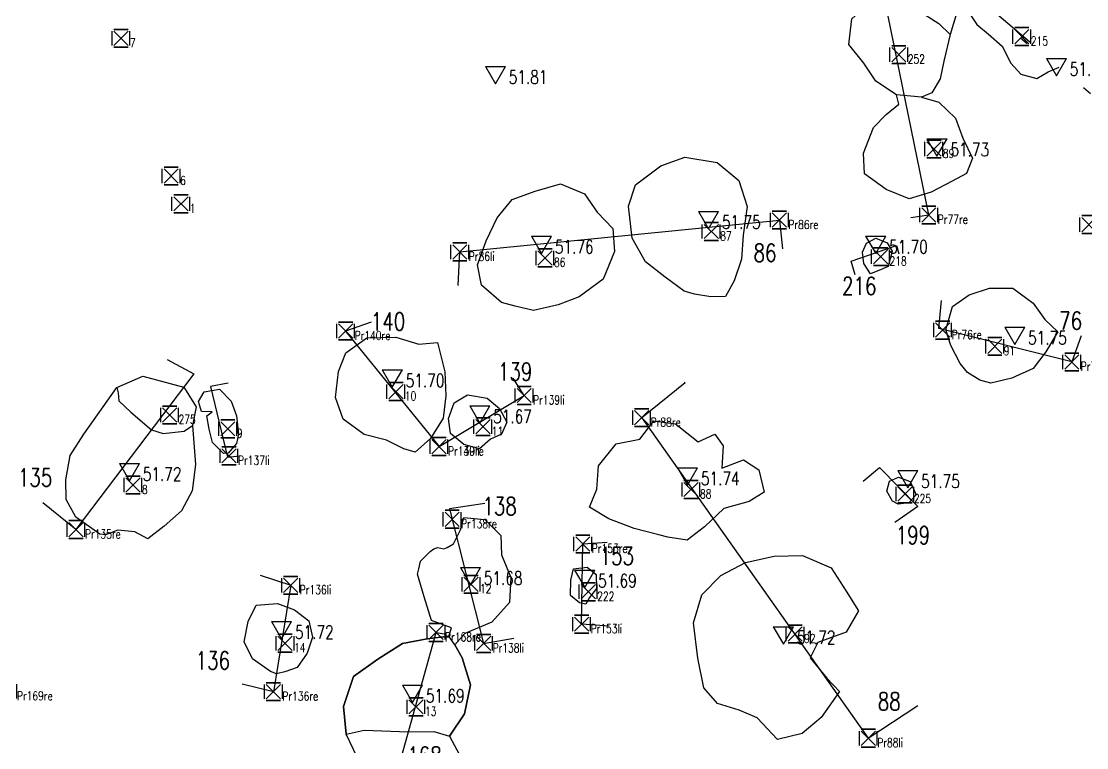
# Model space of a CAD drawing. Header units: metres. Extents: x 4462689 to 4462813, y 5793999 to 5794154.
# Drawn here: x 4462757.37 to 4462769.31, y 5794134.73 to 5794142.87 of the extents above; entities that cross this region are included whole.
import ezdxf

# ---------------------------------------------------------------- set-up
doc = ezdxf.new("R2010")
doc.units = ezdxf.units.M
doc.linetypes.add('STRICHPUNKT', pattern=[25.399999999999995, 12.7, -6.349999999999999, 0, -6.349999999999999])
doc.linetypes.add('STRICHPUNKTX2', pattern=[50.8, 25.4, -12.7, 0, -12.7])
for name, color, linetype in [('Befunde', 7, 'Continuous'), ('Flächengrenzen', 1, 'Continuous'), ('Grabungsgrenze', 102, 'STRICHPUNKTX2'), ('HÖHEN', 7, 'Continuous'), ('Koordinaten Befundmitte', 4, 'Continuous'), ('Profile', 5, 'Continuous'), ('Profile Passpunkte', 5, 'Continuous')]:
    doc.layers.add(name, color=color, linetype=linetype)
doc.layers.get('0').off()
doc.styles.add('ROMANS', font='ROMANS.shx', dxfattribs={"width": 0.75})

# ---------------------------------------------------------------- blocks, each defined once
blk = doc.blocks.new('HP_FERTIG_OBERKANTE')
for p, q in [((-0.075, 0.1299038105676658), (0.075, 0.1299038105676658)), ((-0.075, 0.1299038105676658), (0, 0)), ((0, 0), (0.075, 0.1299038105676658))]:
    blk.add_line(p, q)
at = {"style": 'ROMANS', "width": 0.75}
blk.add_attdef('HÖHE', (0.1, 0), '', height=0.1, dxfattribs=at)
blk = doc.blocks.new('CONTROL')
for p, q in [((-0.1, 0.1, 0.1), (-0.1, 0.1, -0.1)), ((-0.1, -0.08, -0.1), (-0.1, 0.08, -0.1)), ((-0.1, -0.08, 0.1), (-0.1, 0.08, 0.1)), ((0.08, 0.1, 0.1), (-0.08, 0.1, 0.1)), ((-0.08, 0.1, -0.1), (0.08, 0.1, -0.1)), ((0.08, -0.08, 0.08), (-0.08, 0.08, -0.08)), ((-0.08, -0.08, -0.08), (0.08, 0.08, 0.08)), ((-0.08, 0.08, 0.08), (0.08, -0.08, -0.08)), ((0.08, 0.08, -0.08), (-0.08, -0.08, 0.08)), ((0.1, 0.1, -0.1), (0.1, 0.1, 0.1)), ((0.1, -0.08, -0.1), (0.1, 0.08, -0.1)), ((0.1, -0.08, 0.1), (0.1, 0.08, 0.1)), ((-0.1, -0.1, 0.1), (-0.1, -0.1, -0.1)), ((0.08, -0.1, 0.1), (-0.08, -0.1, 0.1)), ((-0.08, -0.1, -0.1), (0.08, -0.1, -0.1)), ((0.1, -0.1, -0.1), (0.1, -0.1, 0.1))]:
    blk.add_line(p, q)
at = {"style": 'ROMANS', "width": 0.75}
blk.add_attdef('NUMMER', (0.1, -0.1), '', height=0.1, dxfattribs=at)

msp = doc.modelspace()

# ---------------------------------------------------------------- linework, layer by layer
at = {"layer": 'Befunde'}
for points, elevation in [([(4462766.672973014, 5794142.900765286), (4462766.782781382, 5794142.999221183), (4462767.025709577, 5794142.999221183), (4462767.192288745, 5794142.999221183), (4462767.414393822, 5794142.999221183), (4462767.650381459, 5794142.846829723), (4462767.776973014, 5794142.724765285)], 51.61404729101562), ([(4462767.453973014, 5794142.023765288), (4462767.173973014, 5794142.047765286)], 51.57904729101562), ([(4462758.43747064, 5794138.765902281), (4462758.454362377, 5794138.706376412), (4462758.460335733, 5794138.616959081), (4462758.596472597, 5794138.489641212), (4462758.825232277, 5794138.2899217), (4462758.957521193, 5794138.251674032), (4462759.192234904, 5794138.275677798), (4462759.287479378, 5794138.340804037)], 51.72509392419196)]:
    msp.add_lwpolyline(points, dxfattribs=dict(at, elevation=elevation))
at = {"layer": 'Befunde', "elevation": -0.0079527089843765}
msp.add_lwpolyline([(4462762.165973014, 5794134.857765287), (4462762.333973014, 5794135.106765286), (4462762.402973013, 5794135.431765286), (4462762.305973014, 5794135.736765286), (4462762.226973014, 5794135.881765287), (4462762.158973013, 5794135.978765288), (4462761.915973014, 5794135.949765286), (4462761.640973014, 5794135.894765286), (4462761.360973014, 5794135.719765286), (4462761.090973014, 5794135.525765285), (4462760.977973013, 5794135.187765286), (4462761.006973014, 5794134.880765287), (4462761.210683584, 5794134.925312077), (4462761.70580944, 5794134.905164977), (4462761.989463351, 5794134.907773698)], close=True, dxfattribs=at)
at = {"layer": 'Befunde'}
for points in [[(4462767.924242034, 5794143.274296625, 51.61920371158014), (4462767.969973014, 5794142.992765286, 51.58204729101562), (4462768.074973014, 5794142.837765287, 51.58304729101562), (4462768.205973014, 5794142.726765286, 51.58404729101562), (4462768.357973014, 5794142.594765286, 51.60204729101562), (4462768.456973013, 5794142.403765286, 51.60004729101562), (4462768.567973014, 5794142.281765287, 51.60004729101562), (4462768.746973013, 5794142.230765286, 51.59904729101562), (4462768.873973013, 5794142.304765285, 51.60304729101563), (4462768.998875533, 5794142.358986534, 51.61660260300578)], [(4462767.851973014, 5794142.971765286, 51.58804729101563), (4462767.776973014, 5794142.724765285, 51.56804729101562), (4462767.706973013, 5794142.424765286, 51.57304729101563), (4462767.663973013, 5794142.227765286, 51.58404729101562), (4462767.571973014, 5794142.069765285, 51.57804729101563), (4462767.453973014, 5794142.023765288, 51.57904729101562), (4462767.647973014, 5794141.967765287, 51.57804729101563), (4462767.836973013, 5794141.785765287, 51.58904729101562), (4462767.916973013, 5794141.563765288, 51.59104729101562), (4462768.025973014, 5794141.336765286, 51.58304729101562), (4462767.959973014, 5794141.165765287, 51.58504729101562), (4462767.799973014, 5794141.079765286, 51.60004729101562), (4462767.562973014, 5794140.955765286, 51.59904729101562), (4462767.315973015, 5794140.883765287, 51.60104729101561), (4462767.060973014, 5794140.985765286, 51.60704729101563), (4462766.814973014, 5794141.162765287, 51.60604729101562), (4462766.806973013, 5794141.395765286, 51.60404729101562), (4462766.916973014, 5794141.682765286, 51.59904729101562), (4462767.059973014, 5794141.826765287, 51.58604729101561), (4462767.201973013, 5794141.944765285, 51.57704729101562), (4462767.173973014, 5794142.047765286, 51.57504729101562), (4462766.944973014, 5794142.199765286, 51.60504729101562), (4462766.808973014, 5794142.402765287, 51.60304729101563), (4462766.641973014, 5794142.613765287, 51.60504729101562), (4462766.672973014, 5794142.900765286, 51.61404729101562)], [(4462761.130973014, 5794134.621765286, 51.69604729101561), (4462761.006973014, 5794134.880765287, 51.69204729101562), (4462760.977973013, 5794135.187765286, 51.71904729101562), (4462761.090973014, 5794135.525765285, 51.70904729101562), (4462761.360973014, 5794135.719765286, 51.67704729101562), (4462761.640973014, 5794135.894765286, 51.67304729101562), (4462761.915973014, 5794135.949765286, 51.68704729101563), (4462762.158973013, 5794135.978765288, 51.69704729101562), (4462762.187973014, 5794136.069765285, 51.69504729101563), (4462761.963973013, 5794136.153765286, 51.67804729101563), (4462761.881973015, 5794136.420765286, 51.69104729101562), (4462761.805973014, 5794136.671765286, 51.67604729101562), (4462761.822973014, 5794136.734765286, 51.67604729101562), (4462761.840909418, 5794136.81807746, 51.68904729101562), (4462761.874566976, 5794136.851675585, 51.68704729101563), (4462761.9063386, 5794136.887601375, 51.68004729101562), (4462761.947433362, 5794136.926595123, 51.67804729101563), (4462761.990648622, 5794136.956040055, 51.68004729101562), (4462762.035152079, 5794136.970768207, 51.69804729101563), (4462762.10389668, 5794136.95870353, 51.68704729101563), (4462762.140288479, 5794136.973512178, 51.69704729101562), (4462762.210973014, 5794137.014765286, 51.69604729101561), (4462762.288973014, 5794137.171765286, 51.69404729101562), (4462762.327973014, 5794137.309765286, 51.69204729101562), (4462762.561973014, 5794137.285765287, 51.69204729101562), (4462762.739973014, 5794137.105765286, 51.67104729101562), (4462762.749973014, 5794136.888765287, 51.69004729101562), (4462762.852973014, 5794136.634765286, 51.69304729101562), (4462762.839973014, 5794136.353765288, 51.69704729101562), (4462762.640973013, 5794136.133765286, 51.70104729101562), (4462762.336973014, 5794136.006765286, 51.68704729101563), (4462762.226973014, 5794135.881765287, 51.69804729101563), (4462762.305973014, 5794135.736765286, 51.69504729101563), (4462762.402973013, 5794135.431765286, 51.69904729101562), (4462762.333973014, 5794135.106765286, 51.69704729101562), (4462762.165973014, 5794134.857765287, 51.70204729101563), (4462762.302973014, 5794134.599765286, 51.68804729101562)]]:
    msp.add_polyline3d(points, dxfattribs=at)
for points in [[(4462764.793973014, 5794139.845765285, 51.61804729101563), (4462764.581973013, 5794140.001765287, 51.61704729101562), (4462764.361973014, 5794140.176765287, 51.61704729101562), (4462764.211973014, 5794140.441765287, 51.60804729101563), (4462764.170973014, 5794140.799765286, 51.59604729101562), (4462764.251973014, 5794141.040765286, 51.60304729101563), (4462764.534973014, 5794141.251765287, 51.59104729101562), (4462764.804973014, 5794141.349765286, 51.57304729101563), (4462765.166973013, 5794141.287765287, 51.57104729101561), (4462765.407973013, 5794141.087765287, 51.58304729101562), (4462765.500973014, 5794140.794765286, 51.58604729101561), (4462765.455973014, 5794140.473765287, 51.59104729101562), (4462765.437973014, 5794140.205765286, 51.59404729101562), (4462765.355973014, 5794139.960765286, 51.58204729101562), (4462765.256973014, 5794139.785765287, 51.59904729101562), (4462765.093973013, 5794139.783765286, 51.60304729101563), (4462764.911973013, 5794139.812765286, 51.61204729101562)], [(4462762.746973013, 5794139.720765286, 51.71804729101562), (4462762.522973014, 5794139.914765286, 51.73204729101563), (4462762.480973014, 5794140.143765287, 51.73604729101562), (4462762.575973014, 5794140.412765286, 51.73404729101562), (4462762.698973014, 5794140.667765287, 51.74904729101562), (4462762.866973013, 5794140.872765287, 51.76004729101562), (4462763.126973015, 5794140.967765287, 51.75904729101562), (4462763.407973014, 5794141.049765285, 51.73604729101562), (4462763.679973014, 5794140.936765286, 51.74104729101562), (4462763.820973014, 5794140.731765286, 51.75304729101562), (4462763.997973014, 5794140.548765287, 51.73804729101562), (4462764.014973013, 5794140.291765287, 51.74604729101562), (4462763.887973014, 5794139.979765285, 51.75204729101562), (4462763.618973013, 5794139.783765286, 51.74504729101562), (4462763.381973014, 5794139.692765287, 51.70504729101562), (4462763.108973014, 5794139.629765286, 51.70404729101562), (4462762.900973014, 5794139.678765287, 51.71604729101562)], [(4462767.003973014, 5794140.087765287, 51.57604729101562), (4462766.882973014, 5794140.041765286, 51.57804729101563), (4462766.808973014, 5794140.156765287, 51.57704729101562), (4462766.794973013, 5794140.285765287, 51.57604729101562), (4462766.839973014, 5794140.385765286, 51.59304729101563), (4462766.943973014, 5794140.440765286, 51.57104729101561), (4462767.071973013, 5794140.386765286, 51.56004729101563), (4462767.125973014, 5794140.295765286, 51.57904729101562), (4462767.082973014, 5794140.123765287, 51.58204729101562)], [(4462767.887973014, 5794139.033765287, 51.61304729101562), (4462767.783973013, 5794139.237765286, 51.63804729101562), (4462767.727973014, 5794139.411765287, 51.63604729101562), (4462767.802973014, 5794139.675765286, 51.64704729101562), (4462767.987973013, 5794139.804765286, 51.62804729101562), (4462768.215973014, 5794139.879765286, 51.62504729101563), (4462768.478973013, 5794139.881765286, 51.59504729101563), (4462768.707973014, 5794139.713765287, 51.59504729101563), (4462768.836973014, 5794139.527765287, 51.59604729101562), (4462768.981973014, 5794139.388765287, 51.59704729101562), (4462768.975973014, 5794139.380765286, 51.59704729101562), (4462768.849973014, 5794139.164765287, 51.60104729101561), (4462768.706973013, 5794138.979765286, 51.61404729101562), (4462768.467973014, 5794138.870765286, 51.62404729101562), (4462768.231973013, 5794138.816765287, 51.62704729101562), (4462768.109973015, 5794138.847765286, 51.63804729101562), (4462768.109973015, 5794138.847765286, 51.63804729101562), (4462767.971973014, 5794138.935765285, 51.63704729101563)], [(4462761.654973014, 5794138.079765287, 51.65004729101562), (4462761.458973013, 5794138.175765287, 51.64304729101562), (4462761.207973015, 5794138.237765287, 51.63404729101562), (4462760.975973013, 5794138.412765287, 51.64604729101561), (4462760.886973014, 5794138.655765286, 51.67104729101562), (4462760.920973014, 5794138.946765286, 51.67804729101563), (4462761.003973013, 5794139.153765287, 51.68704729101563), (4462761.237973014, 5794139.322765287, 51.70704729101562), (4462761.563973013, 5794139.331765286, 51.69004729101562), (4462761.821973014, 5794139.253765287, 51.66104729101562), (4462762.029973013, 5794139.270765286, 51.69404729101562), (4462762.113973014, 5794138.943765288, 51.66104729101562), (4462762.124973013, 5794138.672765286, 51.66104729101562), (4462762.093973013, 5794138.420765286, 51.64304729101562), (4462761.951973013, 5794138.192765287, 51.64704729101562), (4462761.780973014, 5794138.040765286, 51.62104729101562)], [(4462758.246973013, 5794137.121765287, 51.68104729101561), (4462757.977973014, 5794137.311765285, 51.69704729101562), (4462757.870973014, 5794137.511765286, 51.70004729101562), (4462757.866973014, 5794137.732765287, 51.70904729101562), (4462757.914973014, 5794138.004765286, 51.70904729101562), (4462758.068973014, 5794138.244765287, 51.72704729101562), (4462758.43747064, 5794138.765902281, 51.72509392419196), (4462758.729544352, 5794138.891846773, 51.73404729101562), (4462759.187362343, 5794138.768316741, -0.0079527089843765), (4462759.327633648, 5794138.550280023, 51.71204729101562), (4462759.287479378, 5794138.340804037, 51.72509392419196), (4462759.320713842, 5794137.903992164, 51.71404729101563), (4462759.283973014, 5794137.606765286, 51.71504729101562), (4462759.160973014, 5794137.384765285, 51.71204729101562), (4462758.969973013, 5794137.212765287, 51.71304729101563), (4462758.783973014, 5794137.067765287, 51.69704729101562), (4462758.638973013, 5794137.149765285, 51.69104729101562), (4462758.450973014, 5794137.167765287, 51.70104729101562), (4462758.311973013, 5794137.112765286, 51.67904729101562)], [(4462759.634973013, 5794138.027765288, 51.67204729101563), (4462759.509973014, 5794138.150765286, 51.68504729101563), (4462759.471973014, 5794138.300765285, 51.68804729101562), (4462759.444973015, 5794138.447765288, 51.67404729101562), (4462759.507973014, 5794138.493765287, 51.68504729101563), (4462759.385973014, 5794138.497765287, 51.70404729101562), (4462759.351973014, 5794138.609765285, 51.70804729101562), (4462759.417973014, 5794138.716765286, 51.72404729101562), (4462759.586973014, 5794138.746765287, 51.71204729101562), (4462759.719973013, 5794138.614765286, 51.69904729101562), (4462759.779973014, 5794138.448765287, 51.67704729101562), (4462759.802973014, 5794138.242765288, 51.69004729101562), (4462759.778973015, 5794138.139765286, 51.66804729101563), (4462759.683973013, 5794138.031765287, 51.67504729101562)], [(4462762.502973014, 5794138.078765286, 51.67304729101562), (4462762.324973014, 5794138.125765287, 51.63904729101562), (4462762.175973014, 5794138.250765286, 51.65204729101562), (4462762.152973014, 5794138.417765286, 51.65404729101562), (4462762.216973014, 5794138.593765286, 51.66004729101562), (4462762.368973014, 5794138.685765286, 51.65804729101562), (4462762.588973014, 5794138.647765286, 51.67304729101562), (4462762.724973013, 5794138.529765286, 51.67904729101562), (4462762.807973014, 5794138.378765287, 51.66804729101563), (4462762.747973013, 5794138.242765288, 51.66604729101562), (4462762.625973014, 5794138.187765286, 51.67704729101562)], [(4462764.511973014, 5794137.115765287, 51.61904729101562), (4462764.234973014, 5794137.183765286, 51.62004729101562), (4462763.951973014, 5794137.293765287, 51.59104729101562), (4462763.734973014, 5794137.425765286, 51.60204729101562), (4462763.816973014, 5794137.627765286, 51.60604729101562), (4462763.833973014, 5794137.886765286, 51.60704729101563), (4462764.033973014, 5794138.135765287, 51.61504729101562), (4462764.296973015, 5794138.187765286, 51.61204729101562), (4462764.456973014, 5794138.391765286, 51.61404729101562), (4462764.699973014, 5794138.359765286, 51.61304729101562), (4462764.952973014, 5794138.158765287, 51.62104729101562), (4462765.139973013, 5794138.244765287, 51.61604729101561), (4462765.233973014, 5794138.113765288, 51.61504729101562), (4462765.218973014, 5794137.862765287, 51.63504729101562), (4462765.458973014, 5794137.953765287, 51.63204729101562), (4462765.631973014, 5794137.841765286, 51.60104729101561), (4462765.690973014, 5794137.593765286, 51.60404729101562), (4462765.522973014, 5794137.487765286, 51.60704729101563), (4462765.240973014, 5794137.408765287, 51.61104729101563), (4462765.022973014, 5794137.203765287, 51.62504729101563), (4462764.829973013, 5794137.052765287, 51.63004729101563), (4462764.611973013, 5794137.088765287, 51.63104729101561)], [(4462767.131973014, 5794137.492765287, 51.74504729101562), (4462767.065973014, 5794137.602765287, 51.75804729101563), (4462767.096973014, 5794137.715765287, 51.76704729101562), (4462767.195973014, 5794137.760765286, 51.76604729101562), (4462767.329973014, 5794137.710765286, 51.74604729101562), (4462767.396973013, 5794137.561765286, 51.74704729101563), (4462767.311973014, 5794137.472765286, 51.74804729101563), (4462767.194973014, 5794137.459765286, 51.74804729101563)], [(4462765.410973014, 5794135.146765285, 51.69004729101562), (4462765.170973014, 5794135.224765287, 51.69004729101562), (4462765.014973014, 5794135.398765287, 51.70204729101563), (4462764.946973014, 5794135.730765285, 51.70904729101562), (4462764.898973014, 5794136.126765287, 51.71904729101562), (4462764.994973014, 5794136.440765286, 51.72804729101563), (4462765.205973014, 5794136.658765287, 51.73704729101562), (4462765.482973014, 5794136.804765286, 51.73504729101562), (4462765.802973014, 5794136.874765285, 51.73304729101563), (4462766.119973013, 5794136.881765287, 51.73104729101562), (4462766.442973014, 5794136.745765286, 51.73104729101562), (4462766.609973014, 5794136.483765287, 51.70404729101562), (4462766.747973013, 5794136.263765286, 51.72004729101562), (4462766.610973014, 5794136.022765287, 51.71904729101562), (4462766.292973014, 5794135.908765286, 51.72104729101562), (4462766.206973014, 5794135.733765288, 51.72304729101562), (4462766.395973014, 5794135.507765287, 51.71204729101562), (4462766.537973013, 5794135.357765287, 51.72104729101562), (4462766.330973014, 5794135.066765287, 51.68504729101563), (4462766.116973013, 5794134.887765286, 51.66704729101562), (4462765.841973014, 5794134.817765288, 51.67004729101563), (4462765.611973014, 5794135.061765286, 51.69104729101562)], [(4462763.621973013, 5794136.350765286, 51.68904729101562), (4462763.520973014, 5794136.434765285, 51.69304729101562), (4462763.524973014, 5794136.604765285, 51.70604729101562), (4462763.554973014, 5794136.733765287, 51.68704729101563), (4462763.709973014, 5794136.751765287, 51.70804729101562), (4462763.809973013, 5794136.668765287, 51.70804729101562), (4462763.814973015, 5794136.513765287, 51.69804729101563), (4462763.734973014, 5794136.412765286, 51.70004729101562), (4462763.693973014, 5794136.335765286, 51.69504729101563)], [(4462760.158973014, 5794135.580765287, 51.71304729101563), (4462759.959973014, 5794135.724765286, 51.72804729101563), (4462759.864973015, 5794135.912765287, 51.72504729101563), (4462759.909973014, 5794136.140765287, 51.71404729101563), (4462759.997973013, 5794136.323765287, 51.70004729101562), (4462760.237973014, 5794136.345765287, 51.69904729101562), (4462760.428973013, 5794136.273765287, 51.71204729101562), (4462760.590973013, 5794136.151765287, 51.71304729101563), (4462760.631973014, 5794135.965765287, 51.70004729101562), (4462760.570973014, 5794135.785765287, 51.69504729101563), (4462760.457973015, 5794135.625765286, 51.69904729101562), (4462760.320973014, 5794135.578765287, 51.70804729101562), (4462760.227973014, 5794135.554765285, 51.70804729101562)]]:
    msp.add_polyline3d(points, close=True, dxfattribs=at)
at = {"layer": 'Flächengrenzen', "linetype": 'STRICHPUNKT', "ltscale": 0.125, "elevation": 52.20604729101562}
msp.add_lwpolyline([(4462726.946180135, 5794121.278952046), (4462753.060954274, 5794099.048217193), (4462781.134292995, 5794132.022746238), (4462754.987396325, 5794154.293146725)], close=True, dxfattribs=at)
at = {"layer": 'Grabungsgrenze', "linetype": 'STRICHPUNKT', "ltscale": 0.25, "extrusion": (0.0052257869319254, 0.0159285599688569, 0.9998594761906598), "elevation": 115666.1395318162}
msp.add_lwpolyline([(-2434247.530232922, -6895606.078540501), (-2434207.542706097, -6895624.437306608), (-2434196.756586842, -6895628.77354196), (-2434187.945192682, -6895632.45740903), (-2434175.751821678, -6895637.447434158), (-2434172.079705773, -6895628.439071706), (-2434166.657151827, -6895615.136569126), (-2434159.389753434, -6895597.308332334), (-2434155.444996382, -6895587.631916328), (-2434151.631965572, -6895571.174017353), (-2434179.972000374, -6895559.445580714), (-2434181.868468463, -6895569.509578764), (-2434184.04907192, -6895577.443742825), (-2434188.05734057, -6895576.564276198), (-2434189.664223279, -6895576.211327697), (-2434193.874879119, -6895574.381561053), (-2434192.187789483, -6895570.530456458), (-2434199.926229467, -6895566.270976847), (-2434209.621348705, -6895562.616431964), (-2434212.853055117, -6895561.398250338), (-2434223.517012135, -6895553.698790537), (-2434226.672809318, -6895556.895610893), (-2434233.542612047, -6895574.268094346), (-2434238.603793207, -6895585.91481626)], close=True, dxfattribs=at)
at = {"layer": 'Profile', "elevation": -0.0079527089843765}
msp.add_lwpolyline([(4462763.955165505, 5794136.091527276), (4462763.646720866, 5794136.112235131), (4462763.660018526, 5794137.012136888), (4462763.933490264, 5794137.030706739)], dxfattribs=at)
at = {"layer": 'Profile'}
for points in [[(4462767.335531756, 5794140.673460463, 51.71075237473003), (4462767.537715284, 5794140.701316883, 51.71789983287283), (4462766.821737537, 5794144.213345608, 52.20604729101562), (4462766.460421098, 5794144.109068468, 51.74637119967539)], [(4462762.262650492, 5794139.908390803, 51.71610212905799), (4462762.281973014, 5794140.286765286, 51.75004729101562), (4462765.862973014, 5794140.643765286, 51.72604729101561), (4462765.8983034, 5794140.319579875, 51.73769467103462)], [(4462766.711514027, 5794140.027983782, -0.0029527089843775), (4462766.667514027, 5794140.182483783, -0.0079527089843765), (4462767.176514026, 5794140.358483782, -0.0059527089843741), (4462767.203111668, 5794140.265669097, -0.0037362388957239)], [(4462769.243473013, 5794139.345765286, 51.70104729101563), (4462769.139973014, 5794139.052765286, 51.70804729101562), (4462767.650275039, 5794139.429363595, 51.76604729101562), (4462767.679929021, 5794139.742937947, 51.74826325449899)], [(4462761.287003884, 5794139.500061426, -0.0079527089843765), (4462761.001685382, 5794139.399091563, 51.73204729101563), (4462762.048842052, 5794138.104138664, 51.66204729101562), (4462763.002502996, 5794138.6769064, 51.66204729101562), (4462762.878046647, 5794138.87090268, -0.0079527089843765)], [(4462759.000845886, 5794139.081864411, -0.0079527089843765), (4462759.301012282, 5794138.91845497, 51.71204729101562), (4462757.980262122, 5794137.173666605, 51.71204729101562), (4462757.60980302, 5794137.471735694, -0.0079527089843765)], [(4462759.686666383, 5794138.814100096, 23.6220318283521), (4462759.489050394, 5794138.778534422, 51.46204729101562), (4462759.679244436, 5794137.984202207, 51.44631644621966), (4462759.812625446, 5794138.001125089, 28.30750523980489)], [(4462764.797973014, 5794138.827765286, 51.68804729101562), (4462764.805973014, 5794138.819765286, 51.68804729101562), (4462764.319973015, 5794138.427765286, 51.69604729101561), (4462766.858973014, 5794134.833765286, 51.68404729101562), (4462767.415973014, 5794135.201765286, 51.70004729101562)], [(4462766.799973014, 5794137.717765287, 51.74804729101563), (4462766.983973014, 5794137.870765287, 51.75104729101562), (4462767.413973014, 5794137.432765286, 51.73904729101562), (4462767.156973013, 5794137.253765287, 51.76104729101562)], [(4462762.561908037, 5794137.465044753, -0.0079527089843765), (4462762.16405494, 5794137.405716677, 51.67204729101563), (4462762.547991331, 5794135.896326779, 51.67204729101563), (4462762.884972073, 5794135.957021087, -0.0079527089843765)], [(4462760.045772887, 5794136.660408169, -0.0079527089843765), (4462760.387449591, 5794136.548596994, 51.71204729101562), (4462760.192651487, 5794135.355647463, 51.71204729101562), (4462759.840803331, 5794135.44068633, -0.0079527089843765)], [(4462761.437621442, 5794133.941798381, -0.0079527089843765), (4462762.016136017, 5794136.019898893, 51.58204729101562), (4462762.107397133, 5794136.003716049, -0.0079527089843765)]]:
    msp.add_polyline3d(points, dxfattribs=at)

# ---------------------------------------------------------------- block references
at = {"layer": 'HÖHEN', "xscale": 1.5, "yscale": 1.5, "zscale": 1.5}
for p, values in [((4462768.966973014, 5794142.261765286, 51.72704729101562), {'HÖHE': '51.73'}), ((4462762.679973013, 5794142.172765287, 51.80204729101562), {'HÖHE': '51.81'}), ((4462767.628973014, 5794141.358765288, 51.71804729101562), {'HÖHE': '51.73'}), ((4462765.068973014, 5794140.546765286, 51.74604729101562), {'HÖHE': '51.75'}), ((4462763.196973013, 5794140.267765286, 51.75604729101562), {'HÖHE': '51.76'}), ((4462766.941960798, 5794140.26785307, -0.0213649247118397), {'HÖHE': '51.70'}), ((4462768.499973014, 5794139.248765287, 51.74004729101563), {'HÖHE': '51.75'}), ((4462761.524973014, 5794138.768765286, 51.68804729101562), {'HÖHE': '51.70'}), ((4462762.504973014, 5794138.366765287, 51.66304729101563), {'HÖHE': '51.67'}), ((4462758.578973014, 5794137.720765286, 51.71004729101563), {'HÖHE': '51.72'}), ((4462764.832973014, 5794137.670765286, 51.73404729101562), {'HÖHE': '51.74'}), ((4462767.300973013, 5794137.639765286, 51.74304729101563), {'HÖHE': '51.75'}), ((4462762.399973014, 5794136.552765286, 51.67604729101562), {'HÖHE': '51.68'}), ((4462763.680973014, 5794136.523765287, 51.68504729101563), {'HÖHE': '51.69'}), ((4462760.283973014, 5794135.946765287, 51.70704729101562), {'HÖHE': '51.72'}), ((4462765.906973014, 5794135.888765286, 51.71404729101563), {'HÖHE': '51.72'}), ((4462761.750973014, 5794135.233765287, 51.68004729101562), {'HÖHE': '51.69'})]:
    msp.add_blockref('HP_FERTIG_OBERKANTE', p, dxfattribs=at).add_auto_attribs(values)
at = {"layer": 'Koordinaten Befundmitte', "color": 210}
for p, values in [((4462758.483894035, 5794142.681692616), {'NUMMER': '7'}), ((4462768.579713327, 5794142.701897547, 52.214), {'NUMMER': '215'}), ((4462767.201298867, 5794142.498889205, 51.78), {'NUMMER': '252'}), ((4462767.593811017, 5794141.440630523, 51.726), {'NUMMER': '89'}), ((4462759.047006518, 5794141.137849938, 51.73), {'NUMMER': '6'}), ((4462759.155833796, 5794140.826198005, 51.53), {'NUMMER': '1'}), ((4462765.099069535, 5794140.515599454, 51.73938670638641), {'NUMMER': '87'}), ((4462763.236811017, 5794140.219726712, 51.764), {'NUMMER': '86'}), ((4462766.996311018, 5794140.234326712, 51.7), {'NUMMER': '218'}), ((4462768.276840467, 5794139.227505208, 51.75219370555963), {'NUMMER': '91'}), ((4462761.564811018, 5794138.720726712, 51.696), {'NUMMER': '10'}), ((4462759.029240646, 5794138.458761799, 51.72), {'NUMMER': '275'}), ((4462759.681672672, 5794138.303094785, 51.67), {'NUMMER': '9'}), ((4462762.539955963, 5794138.327135912, 51.67), {'NUMMER': '11'}), ((4462758.618811018, 5794137.672726711, 51.71800000000001), {'NUMMER': '8'}), ((4462764.872811018, 5794137.622726712, 51.74199999999999), {'NUMMER': '88'}), ((4462767.270508811, 5794137.571439193, 51.75211541043964), {'NUMMER': '225'}), ((4462762.407940872, 5794136.559927425, 51.68), {'NUMMER': '12'}), ((4462763.720811017, 5794136.475726713, 51.693), {'NUMMER': '222'}), ((4462766.039763097, 5794136.001724438, 51.72), {'NUMMER': '92'}), ((4462760.323811018, 5794135.898726712, 51.715), {'NUMMER': '14'}), ((4462761.790811017, 5794135.185726712, 51.688), {'NUMMER': '13'})]:
    msp.add_blockref('CONTROL', p, dxfattribs=at).add_auto_attribs(values)
at = {"layer": 'Profile Passpunkte', "color": 1}
for p, values in [((4462765.862973014, 5794140.643765286, 51.72604729101561), {'NUMMER': 'Pr86re'}), ((4462767.537715284, 5794140.701316883, 51.71789983287283), {'NUMMER': 'Pr77re'}), ((4462769.330540054, 5794140.593535286, 51.73204729101563), {'NUMMER': 'Pr90li'}), ((4462762.281973014, 5794140.286765286, 51.75004729101562), {'NUMMER': 'Pr86li'}), ((4462761.001685382, 5794139.399091563, 51.73204729101563), {'NUMMER': 'Pr140re'}), ((4462767.692973014, 5794139.409765286, 51.76604729101562), {'NUMMER': 'Pr76re'}), ((4462769.139973014, 5794139.052765286, 51.70804729101562), {'NUMMER': 'Pr76li'}), ((4462763.002502996, 5794138.6769064, 51.66204729101562), {'NUMMER': 'Pr139li'}), ((4462764.319973015, 5794138.427765286, 51.69604729101561), {'NUMMER': 'Pr88re'}), ((4462762.048842052, 5794138.104138664, 51.66204729101562), {'NUMMER': 'Pr139re'}), ((4462762.048842052, 5794138.104138664, 51.71204729101562), {'NUMMER': 'Pr140li'}), ((4462759.694975281, 5794137.999933053, 51.46204729101562), {'NUMMER': 'Pr137li'}), ((4462762.19591789, 5794137.289130212, 51.67204729101563), {'NUMMER': 'Pr138re'}), ((4462757.980262122, 5794137.173666605, 51.71204729101562), {'NUMMER': 'Pr135re'}), ((4462763.660018526, 5794137.012136888, -0.0079527089843765), {'NUMMER': 'Pr153re'}), ((4462760.387449591, 5794136.548596994, 51.71204729101562), {'NUMMER': 'Pr136li'}), ((4462763.646720866, 5794136.112235131, -0.0079527089843765), {'NUMMER': 'Pr153li'}), ((4462762.016136017, 5794136.019898893, 51.58204729101562), {'NUMMER': 'Pr168re'}), ((4462762.547991331, 5794135.896326779, 51.67204729101563), {'NUMMER': 'Pr138li'}), ((4462757.217733115, 5794135.359030933, 51.74204729101562), {'NUMMER': 'Pr169re'}), ((4462760.192651487, 5794135.355647463, 51.71204729101562), {'NUMMER': 'Pr136re'}), ((4462766.858973014, 5794134.833765286, 51.68404729101562), {'NUMMER': 'Pr88li'})]:
    msp.add_blockref('CONTROL', p, dxfattribs=at).add_auto_attribs(values)

# ---------------------------------------------------------------- texts
at = {"layer": 'Profile', "style": 'ROMANS', "width": 0.75}
for s, p in [('86', (4462765.573055153, 5794140.17727942, -0.0079527089843765)), ('216', (4462766.565009521, 5794139.805208638, -0.0079527089843765)), ('140', (4462761.284343054, 5794139.407106775, -0.0079527089843765)), ('76', (4462768.998310542, 5794139.415597122, -0.0079527089843765)), ('139', (4462762.708668156, 5794138.843233146, -0.0079527089843765)), ('135', (4462757.329203589, 5794137.65674974, -0.0079527089843765)), ('138', (4462762.5345789, 5794137.334973163, -0.0079527089843765)), ('199', (4462767.166498372, 5794137.011358808, -0.0079527089843765)), ('153', (4462763.84836335, 5794136.777593324, -0.0079527089843765)), ('136', (4462759.320764534, 5794135.604426076, -0.0079527089843765)), ('88', (4462766.965078555, 5794135.147005428, -0.0079527089843765)), ('168', (4462761.69245823, 5794134.537711186, -0.0079527089843765))]:
    msp.add_text(s, height=0.2, dxfattribs=at).set_placement(p)

doc.saveas('drawing.dxf')
